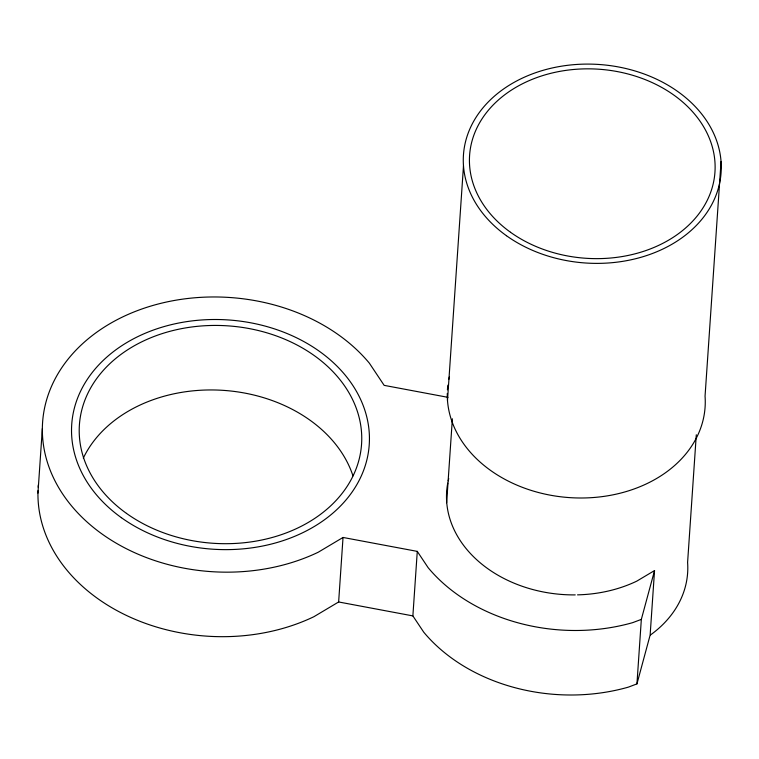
<?xml version="1.0" encoding="UTF-8"?>
<svg xmlns="http://www.w3.org/2000/svg" width="759" height="759" viewBox="0 0 759 759"><rect width="100%" height="100%" fill="white"/><g stroke="black" fill="none" stroke-linecap="round" stroke-linejoin="round"><path stroke-width="1.14" d="M37.95 493.065L42.352 428.55M37.997 490.731A178.308 137.388 3.9 0 0 129.533 616.887A178.308 137.388 3.9 0 0 313.865 616.725L338.637 601.972L343.03 537.457L417.279 551.385L428.142 567.685A169.086 130.282 3.9 0 0 632.74 622.627L641.336 619.382L654.543 570.559L636.782 581.138A122.967 94.752 3.9 0 1 577.542 594.857M654.543 570.559L650.14 635.074L636.943 683.897L628.338 687.142A169.086 130.282 3.9 0 1 423.75 632.2L412.877 615.9L417.279 551.385M447.487 400.515L463.483 165.898M446.643 502.743L452.373 418.797M636.943 683.897L641.336 619.382M696.297 434.774L687.597 562.457A122.967 94.752 3.9 0 1 650.454 634.979M721.05 161.572L705.054 396.189A129.115 99.486 3.9 0 1 579.098 497.989A129.115 99.486 3.9 0 1 447.288 393.428M343.03 537.457L318.268 552.21A178.308 137.388 3.9 0 1 71.583 505.94A178.308 137.388 3.9 0 1 122.692 316.92A178.308 137.388 3.9 0 1 369.377 363.191L384.158 385.363L447.962 397.337M338.637 601.972L412.877 615.9M38.168 487.221A178.308 137.388 3.9 0 1 38.348 484.878M575.237 594.895A122.967 94.752 3.9 0 1 447.744 483.122M448.208 480.836A122.967 94.752 3.9 0 1 448.749 478.568M83.319 458.104A141.411 108.964 3.9 0 1 223.061 390.344A141.411 108.964 3.9 0 1 352.963 475.846M447.43 389.87A129.115 99.486 3.9 0 1 447.886 385.126M448.863 379.263A129.115 99.486 3.9 0 1 449.375 376.948M121.374 517.676A149.096 114.884 3.9 0 0 366.341 461.927A149.096 114.884 3.9 0 0 173.726 324.093A149.096 114.884 3.9 0 0 121.374 517.676M126.478 513.388A141.411 108.964 3.9 0 0 358.817 460.514A141.411 108.964 3.9 0 0 176.135 329.786A141.411 108.964 3.9 0 0 126.478 513.388M510.532 232.282A122.967 94.752 3.9 0 0 712.568 186.306A122.967 94.752 3.9 0 0 553.709 72.627A122.967 94.752 3.9 0 0 510.532 232.282M506.443 235.707A129.115 99.486 3.9 0 0 718.583 187.435A129.115 99.486 3.9 0 0 551.774 68.073A129.115 99.486 3.9 0 0 506.443 235.707"/></g></svg>
